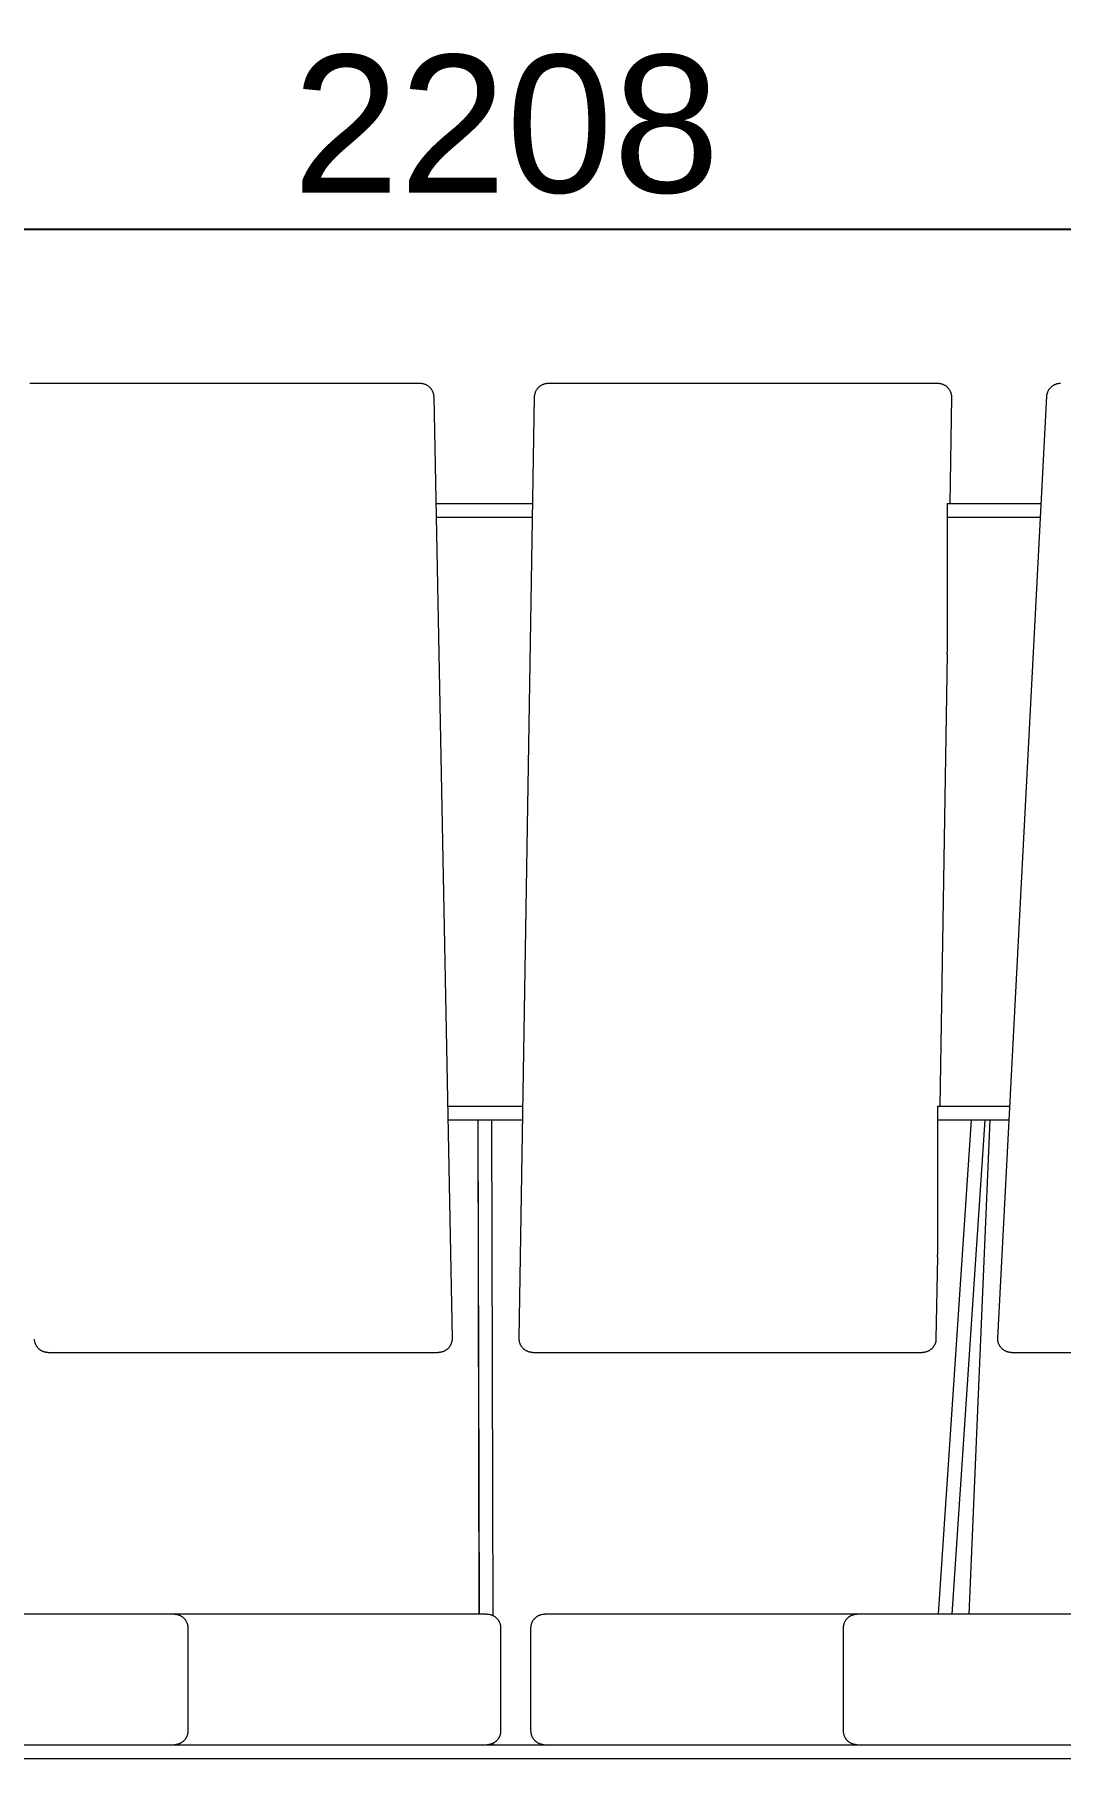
# Model space of a CAD drawing. Header units: millimetres. Extents: x -507 to 4570, y -12 to 3479.
# Drawn here: x 662 to 961, y 2978 to 3479 of the extents above; entities that cross this region are included whole.
import ezdxf

# ---------------------------------------------------------------- set-up
doc = ezdxf.new("R2010")
doc.units = ezdxf.units.MM
doc.layers.add('ZANO_R', color=7, linetype='Continuous', lineweight=0)
doc.layers.add('ZANO_W', color=1, linetype='Continuous', lineweight=0)
doc.styles.add('Arial', font='arial.ttf')
doc.styles.get("Standard").update_dxf_attribs({"font": 'ARIALUNI.TTF'})
doc.dimstyles.new('pl i ang', dxfattribs={"dimtxt": 50, "dimasz": 50, "dimexe": 1.25, "dimexo": 0.625, "dimgap": 10, "dimtad": 1, "dimtoh": 1, "dimtxsty": 'Standard', "dimcen": 2.5, "dimclrd": 1, "dimclre": 1, "dimclrt": 1, "dimadec": 0, "dimazin": 0, "dimtfac": 1, "dimtmove": 0, "dimatfit": 3, "dimfxl": 1, "dimarcsym": 1})

# ---------------------------------------------------------------- blocks, each defined once
blk = doc.blocks.new('*D395')
at = {"layer": 'ZANO_W', "color": 1, "lineweight": -2}
for p, q in [((-304.05, 3384.6), (-304.05, 3432.59)), ((1903.62, 3384.71), (1903.62, 3432.59)), ((-264.05, 3422.59), (1863.62, 3422.59))]:
    blk.add_line(p, q, dxfattribs=at)
at = {"layer": 'ZANO_W', "color": 1}
for points in [[(-264.05, 3429.25), (-264.05, 3415.92), (-304.05, 3422.59)], [(1863.62, 3415.92), (1863.62, 3429.25), (1903.62, 3422.59)]]:
    blk.add_solid(points, dxfattribs=at)
at = {"layer": 'ZANO_W', "color": 1, "insert": (799.79, 3453.01), "char_height": 40, "attachment_point": 5, "style": 'Arial'}
blk.add_mtext('2208', dxfattribs=at)

msp = doc.modelspace()

# ---------------------------------------------------------------- linework, layer by layer
at = {"layer": 'ZANO_R'}
for p, q in [((661.14, 3377.82), (662.85, 3377.82)), ((662.85, 3377.82), (774.69, 3377.82)), ((774.69, 3377.82), (774.83, 3377.82)), ((774.83, 3377.82), (774.96, 3377.82)), ((774.96, 3377.82), (775.1, 3377.8)), ((775.1, 3377.8), (775.24, 3377.79)), ((775.24, 3377.79), (775.38, 3377.77)), ((775.38, 3377.77), (775.51, 3377.74)), ((775.51, 3377.74), (775.64, 3377.71)), ((775.64, 3377.71), (775.78, 3377.67)), ((775.78, 3377.67), (775.91, 3377.63)), ((775.91, 3377.63), (776.04, 3377.59)), ((776.04, 3377.59), (776.17, 3377.54)), ((776.17, 3377.54), (776.3, 3377.49)), ((776.3, 3377.49), (776.42, 3377.43)), ((776.42, 3377.43), (776.55, 3377.37)), ((776.55, 3377.37), (776.67, 3377.3)), ((776.67, 3377.3), (776.79, 3377.23)), ((776.79, 3377.23), (776.9, 3377.16)), ((776.9, 3377.16), (777.01, 3377.08)), ((777.01, 3377.08), (777.13, 3377)), ((777.13, 3377), (777.23, 3376.91)), ((777.23, 3376.91), (777.34, 3376.82)), ((777.34, 3376.82), (777.44, 3376.73)), ((777.44, 3376.73), (777.54, 3376.63)), ((777.54, 3376.63), (777.63, 3376.53)), ((777.63, 3376.53), (777.73, 3376.43)), ((777.73, 3376.43), (777.81, 3376.32)), ((777.81, 3376.32), (777.9, 3376.21)), ((777.9, 3376.21), (777.98, 3376.1)), ((777.98, 3376.1), (778.05, 3375.99)), ((778.05, 3375.99), (778.13, 3375.87)), ((778.13, 3375.87), (778.2, 3375.75)), ((778.2, 3375.75), (778.26, 3375.63)), ((778.26, 3375.63), (778.32, 3375.5)), ((778.32, 3375.5), (778.38, 3375.38)), ((778.38, 3375.38), (778.43, 3375.25)), ((778.43, 3375.25), (778.47, 3375.12)), ((778.47, 3375.12), (778.52, 3374.99)), ((778.52, 3374.99), (778.55, 3374.86)), ((778.55, 3374.86), (778.59, 3374.72)), ((778.59, 3374.72), (778.62, 3374.59)), ((808.12, 3374.58), (808.15, 3374.71)), ((808.15, 3374.71), (808.19, 3374.85)), ((808.19, 3374.85), (808.22, 3374.98)), ((808.22, 3374.98), (808.27, 3375.11)), ((808.27, 3375.11), (808.31, 3375.24)), ((808.31, 3375.24), (808.36, 3375.37)), ((808.36, 3375.37), (808.42, 3375.5)), ((808.42, 3375.5), (808.48, 3375.62)), ((808.48, 3375.62), (808.54, 3375.74)), ((808.54, 3375.74), (808.61, 3375.86)), ((808.61, 3375.86), (808.68, 3375.98)), ((808.68, 3375.98), (808.76, 3376.1)), ((808.76, 3376.1), (808.84, 3376.21)), ((808.84, 3376.21), (808.92, 3376.32)), ((808.92, 3376.32), (809.01, 3376.42)), ((809.01, 3376.42), (809.1, 3376.53)), ((809.1, 3376.53), (809.2, 3376.63)), ((809.2, 3376.63), (809.3, 3376.72)), ((809.3, 3376.72), (809.4, 3376.82)), ((809.4, 3376.82), (809.5, 3376.91)), ((809.5, 3376.91), (809.61, 3376.99)), ((809.61, 3376.99), (809.72, 3377.08)), ((809.72, 3377.08), (809.84, 3377.15)), ((809.84, 3377.15), (809.95, 3377.23)), ((809.95, 3377.23), (810.07, 3377.3)), ((810.07, 3377.3), (810.19, 3377.37)), ((810.19, 3377.37), (810.32, 3377.43)), ((810.32, 3377.43), (810.44, 3377.49)), ((810.44, 3377.49), (810.57, 3377.54)), ((810.57, 3377.54), (810.7, 3377.59)), ((810.7, 3377.59), (810.83, 3377.63)), ((810.83, 3377.63), (810.96, 3377.67)), ((810.96, 3377.67), (811.1, 3377.71)), ((811.1, 3377.71), (811.23, 3377.74)), ((811.23, 3377.74), (811.37, 3377.77)), ((811.37, 3377.77), (811.5, 3377.79)), ((811.5, 3377.79), (811.64, 3377.8)), ((811.64, 3377.8), (811.78, 3377.82)), ((811.78, 3377.82), (811.92, 3377.82)), ((811.92, 3377.82), (812.05, 3377.82)), ((812.05, 3377.82), (923.94, 3377.82)), ((923.94, 3377.82), (925.38, 3377.82)), ((925.38, 3377.82), (925.52, 3377.82)), ((925.52, 3377.82), (925.65, 3377.82)), ((925.65, 3377.82), (925.79, 3377.8)), ((925.79, 3377.8), (925.93, 3377.79)), ((925.93, 3377.79), (926.06, 3377.77)), ((926.06, 3377.77), (926.2, 3377.74)), ((926.2, 3377.74), (926.34, 3377.71)), ((926.34, 3377.71), (926.47, 3377.67)), ((926.47, 3377.67), (926.6, 3377.63)), ((926.6, 3377.63), (926.73, 3377.59)), ((926.73, 3377.59), (926.86, 3377.54)), ((926.86, 3377.54), (926.99, 3377.49)), ((926.99, 3377.49), (927.11, 3377.43)), ((927.11, 3377.43), (927.24, 3377.37)), ((927.24, 3377.37), (927.36, 3377.3)), ((927.36, 3377.3), (927.48, 3377.23)), ((927.48, 3377.23), (927.59, 3377.16)), ((927.59, 3377.16), (927.71, 3377.08)), ((927.71, 3377.08), (927.82, 3377)), ((927.82, 3377), (927.92, 3376.91)), ((927.92, 3376.91), (928.03, 3376.82)), ((928.03, 3376.82), (928.13, 3376.73)), ((928.13, 3376.73), (928.23, 3376.63)), ((928.23, 3376.63), (928.32, 3376.53)), ((928.32, 3376.53), (928.42, 3376.43)), ((928.42, 3376.43), (928.5, 3376.32)), ((928.5, 3376.32), (928.59, 3376.21)), ((928.59, 3376.21), (928.67, 3376.1)), ((928.67, 3376.1), (928.75, 3375.98)), ((928.75, 3375.98), (928.82, 3375.87)), ((928.82, 3375.87), (928.89, 3375.75)), ((928.89, 3375.75), (928.95, 3375.62)), ((928.95, 3375.62), (929.01, 3375.5)), ((929.01, 3375.5), (929.07, 3375.37)), ((929.07, 3375.37), (929.12, 3375.25)), ((929.12, 3375.25), (929.16, 3375.12)), ((929.16, 3375.12), (929.21, 3374.98)), ((929.21, 3374.98), (929.24, 3374.85)), ((929.24, 3374.85), (929.28, 3374.72)), ((929.28, 3374.72), (929.31, 3374.58)), ((957.21, 3374.58), (957.24, 3374.72)), ((957.24, 3374.72), (957.27, 3374.85)), ((957.27, 3374.85), (957.31, 3374.98)), ((957.31, 3374.98), (957.35, 3375.11)), ((957.35, 3375.11), (957.4, 3375.24)), ((957.4, 3375.24), (957.45, 3375.37)), ((957.45, 3375.37), (957.5, 3375.5)), ((957.5, 3375.5), (957.56, 3375.62)), ((957.56, 3375.62), (957.63, 3375.75)), ((957.63, 3375.75), (957.7, 3375.87)), ((957.7, 3375.87), (957.77, 3375.98)), ((957.77, 3375.98), (957.85, 3376.1)), ((957.85, 3376.1), (957.93, 3376.21)), ((957.93, 3376.21), (958.01, 3376.32)), ((958.01, 3376.32), (958.1, 3376.43)), ((958.1, 3376.43), (958.19, 3376.53)), ((958.19, 3376.53), (958.29, 3376.63)), ((958.29, 3376.63), (958.38, 3376.73)), ((958.38, 3376.73), (958.49, 3376.82)), ((958.49, 3376.82), (958.59, 3376.91)), ((958.59, 3376.91), (958.7, 3377)), ((958.7, 3377), (958.81, 3377.08)), ((958.81, 3377.08), (958.92, 3377.16)), ((958.92, 3377.16), (959.04, 3377.23)), ((959.04, 3377.23), (959.16, 3377.3)), ((959.16, 3377.3), (959.28, 3377.37)), ((959.28, 3377.37), (959.4, 3377.43)), ((959.4, 3377.43), (959.53, 3377.49)), ((959.53, 3377.49), (959.66, 3377.54)), ((959.66, 3377.54), (959.78, 3377.59)), ((959.78, 3377.59), (959.92, 3377.63)), ((959.92, 3377.63), (960.05, 3377.67)), ((960.05, 3377.67), (960.18, 3377.71)), ((960.18, 3377.71), (960.32, 3377.74)), ((960.32, 3377.74), (960.45, 3377.77)), ((960.45, 3377.77), (960.59, 3377.79)), ((960.59, 3377.79), (960.72, 3377.8)), ((960.72, 3377.8), (960.86, 3377.82)), ((960.86, 3377.82), (961, 3377.82)), ((961, 3377.82), (961.14, 3377.82)), ((778.62, 3374.59), (778.64, 3374.45)), ((778.64, 3374.45), (778.66, 3374.32)), ((778.66, 3374.32), (778.67, 3374.18)), ((778.67, 3374.18), (778.68, 3374.04)), ((778.68, 3374.04), (778.69, 3373.9)), ((778.69, 3373.9), (784.02, 3099.99)), ((803.56, 3099.98), (808.05, 3373.89)), ((808.05, 3373.89), (808.06, 3374.03)), ((808.06, 3374.03), (808.07, 3374.17)), ((808.07, 3374.17), (808.08, 3374.3)), ((808.08, 3374.3), (808.1, 3374.44)), ((808.1, 3374.44), (808.12, 3374.58)), ((929.38, 3373.76), (928.87, 3342.82)), ((929.31, 3374.58), (929.33, 3374.45)), ((929.33, 3374.45), (929.35, 3374.31)), ((929.35, 3374.31), (929.36, 3374.17)), ((929.36, 3374.17), (929.37, 3374.04)), ((929.37, 3374.04), (929.38, 3373.9)), ((929.38, 3373.9), (929.38, 3373.76)), ((942.87, 3100.13), (957.14, 3374.03)), ((957.14, 3374.03), (957.15, 3374.17)), ((957.15, 3374.17), (957.17, 3374.31)), ((957.17, 3374.31), (957.19, 3374.44)), ((957.19, 3374.44), (957.21, 3374.58)), ((779.29, 3342.82), (807.54, 3342.82)), ((928.16, 3342.82), (928.16, 3299.57)), ((928.16, 3342.82), (955.52, 3342.82)), ((807.48, 3338.82), (779.37, 3338.82)), ((955.31, 3338.82), (928.16, 3338.82)), ((928.15, 3299.01), (928.16, 3299.57)), ((928.15, 3299.01), (926, 3167.59)), ((782.71, 3167.59), (804.67, 3167.59)), ((925.28, 3167.59), (925.28, 3124.34)), ((925.36, 3167.59), (925.28, 3167.59)), ((925.36, 3167.59), (946.38, 3167.59)), ((782.78, 3163.59), (804.6, 3163.59)), ((791.54, 3163.59), (791.82, 3019.82)), ((792.04, 3019.82), (791.61, 3163.59)), ((796.04, 3019.36), (795.61, 3163.59)), ((925.28, 3163.59), (946.18, 3163.59)), ((925.57, 3019.82), (935.19, 3163.59)), ((929.55, 3019.82), (939.17, 3163.59)), ((934.58, 3019.82), (940.68, 3163.59)), ((925.28, 3123.78), (925.28, 3124.34)), ((925.28, 3123.78), (924.88, 3099.85)), ((662.48, 3099.7), (662.48, 3099.84)), ((662.49, 3099.56), (662.48, 3099.7)), ((662.51, 3099.43), (662.49, 3099.56)), ((662.52, 3099.29), (662.51, 3099.43)), ((662.55, 3099.15), (662.52, 3099.29)), ((662.58, 3099.02), (662.55, 3099.15)), ((662.61, 3098.89), (662.58, 3099.02)), ((662.65, 3098.75), (662.61, 3098.89)), ((783.89, 3098.9), (783.85, 3098.77)), ((783.92, 3099.03), (783.89, 3098.9)), ((783.95, 3099.17), (783.92, 3099.03)), ((783.98, 3099.31), (783.95, 3099.17)), ((783.99, 3099.44), (783.98, 3099.31)), ((784.01, 3099.58), (783.99, 3099.44)), ((784.02, 3099.72), (784.01, 3099.58)), ((784.02, 3099.99), (784.02, 3099.86)), ((784.02, 3099.86), (784.02, 3099.72)), ((803.56, 3099.84), (803.56, 3099.98)), ((803.57, 3099.71), (803.56, 3099.84)), ((803.58, 3099.57), (803.57, 3099.71)), ((803.59, 3099.43), (803.58, 3099.57)), ((803.61, 3099.3), (803.59, 3099.43)), ((803.63, 3099.16), (803.61, 3099.3)), ((803.66, 3099.02), (803.63, 3099.16)), ((803.69, 3098.89), (803.66, 3099.02)), ((803.73, 3098.76), (803.69, 3098.89)), ((924.75, 3098.9), (924.72, 3098.76)), ((924.79, 3099.03), (924.75, 3098.9)), ((924.81, 3099.17), (924.79, 3099.03)), ((924.84, 3099.3), (924.81, 3099.17)), ((924.86, 3099.44), (924.84, 3099.3)), ((924.87, 3099.58), (924.86, 3099.44)), ((924.88, 3099.71), (924.87, 3099.58)), ((924.88, 3099.85), (924.88, 3099.71)), ((942.86, 3099.99), (942.87, 3100.13)), ((942.86, 3099.85), (942.86, 3099.99)), ((942.87, 3099.71), (942.86, 3099.85)), ((942.88, 3099.57), (942.87, 3099.71)), ((942.89, 3099.44), (942.88, 3099.57)), ((942.91, 3099.3), (942.89, 3099.44)), ((942.93, 3099.16), (942.91, 3099.3)), ((942.96, 3099.03), (942.93, 3099.16)), ((942.99, 3098.89), (942.96, 3099.03)), ((943.03, 3098.76), (942.99, 3098.89)), ((662.69, 3098.62), (662.65, 3098.75)), ((662.74, 3098.49), (662.69, 3098.62)), ((662.79, 3098.36), (662.74, 3098.49)), ((662.84, 3098.24), (662.79, 3098.36)), ((662.9, 3098.11), (662.84, 3098.24)), ((662.97, 3097.99), (662.9, 3098.11)), ((663.04, 3097.87), (662.97, 3097.99)), ((663.11, 3097.75), (663.04, 3097.87)), ((663.19, 3097.64), (663.11, 3097.75)), ((663.27, 3097.53), (663.19, 3097.64)), ((663.35, 3097.42), (663.27, 3097.53)), ((663.44, 3097.31), (663.35, 3097.42)), ((663.53, 3097.21), (663.44, 3097.31)), ((663.63, 3097.11), (663.53, 3097.21)), ((663.72, 3097.01), (663.63, 3097.11)), ((663.83, 3096.92), (663.72, 3097.01)), ((663.93, 3096.83), (663.83, 3096.92)), ((664.04, 3096.74), (663.93, 3096.83)), ((664.15, 3096.66), (664.04, 3096.74)), ((664.26, 3096.58), (664.15, 3096.66)), ((664.38, 3096.51), (664.26, 3096.58)), ((664.5, 3096.44), (664.38, 3096.51)), ((664.62, 3096.37), (664.5, 3096.44)), ((664.74, 3096.31), (664.62, 3096.37)), ((664.87, 3096.25), (664.74, 3096.31)), ((664.99, 3096.2), (664.87, 3096.25)), ((665.12, 3096.15), (664.99, 3096.2)), ((665.25, 3096.11), (665.12, 3096.15)), ((665.39, 3096.07), (665.25, 3096.11)), ((665.52, 3096.03), (665.39, 3096.07)), ((665.65, 3096), (665.52, 3096.03)), ((665.79, 3095.98), (665.65, 3096)), ((665.93, 3095.96), (665.79, 3095.98)), ((666.06, 3095.94), (665.93, 3095.96)), ((666.2, 3095.93), (666.06, 3095.94)), ((666.34, 3095.92), (666.2, 3095.93)), ((666.48, 3095.92), (666.34, 3095.92)), ((666.48, 3095.92), (668.18, 3095.92)), ((668.18, 3095.92), (780.02, 3095.92)), ((780.16, 3095.92), (780.02, 3095.92)), ((780.3, 3095.93), (780.16, 3095.92)), ((780.44, 3095.94), (780.3, 3095.93)), ((780.57, 3095.96), (780.44, 3095.94)), ((780.71, 3095.98), (780.57, 3095.96)), ((780.85, 3096), (780.71, 3095.98)), ((780.98, 3096.03), (780.85, 3096)), ((781.12, 3096.07), (780.98, 3096.03)), ((781.25, 3096.11), (781.12, 3096.07)), ((781.38, 3096.15), (781.25, 3096.11)), ((781.51, 3096.2), (781.38, 3096.15)), ((781.64, 3096.26), (781.51, 3096.2)), ((781.76, 3096.31), (781.64, 3096.26)), ((781.88, 3096.38), (781.76, 3096.31)), ((782.01, 3096.44), (781.88, 3096.38)), ((782.12, 3096.51), (782.01, 3096.44)), ((782.24, 3096.59), (782.12, 3096.51)), ((782.35, 3096.67), (782.24, 3096.59)), ((782.47, 3096.75), (782.35, 3096.67)), ((782.57, 3096.84), (782.47, 3096.75)), ((782.68, 3096.93), (782.57, 3096.84)), ((782.78, 3097.02), (782.68, 3096.93)), ((782.88, 3097.12), (782.78, 3097.02)), ((782.97, 3097.22), (782.88, 3097.12)), ((783.07, 3097.32), (782.97, 3097.22)), ((783.15, 3097.43), (783.07, 3097.32)), ((783.24, 3097.54), (783.15, 3097.43)), ((783.32, 3097.65), (783.24, 3097.54)), ((783.39, 3097.76), (783.32, 3097.65)), ((783.47, 3097.88), (783.39, 3097.76)), ((783.54, 3098), (783.47, 3097.88)), ((783.6, 3098.13), (783.54, 3098)), ((783.66, 3098.25), (783.6, 3098.13)), ((783.71, 3098.38), (783.66, 3098.25)), ((783.77, 3098.5), (783.71, 3098.38)), ((783.81, 3098.64), (783.77, 3098.5)), ((783.85, 3098.77), (783.81, 3098.64)), ((803.77, 3098.63), (803.73, 3098.76)), ((803.82, 3098.5), (803.77, 3098.63)), ((803.87, 3098.37), (803.82, 3098.5)), ((803.93, 3098.24), (803.87, 3098.37)), ((803.99, 3098.12), (803.93, 3098.24)), ((804.05, 3098), (803.99, 3098.12)), ((804.12, 3097.88), (804.05, 3098)), ((804.19, 3097.76), (804.12, 3097.88)), ((804.27, 3097.64), (804.19, 3097.76)), ((804.35, 3097.53), (804.27, 3097.64)), ((804.43, 3097.42), (804.35, 3097.53)), ((804.52, 3097.32), (804.43, 3097.42)), ((804.61, 3097.21), (804.52, 3097.32)), ((804.71, 3097.11), (804.61, 3097.21)), ((804.81, 3097.02), (804.71, 3097.11)), ((804.91, 3096.92), (804.81, 3097.02)), ((805.01, 3096.83), (804.91, 3096.92)), ((805.12, 3096.75), (805.01, 3096.83)), ((805.23, 3096.66), (805.12, 3096.75)), ((805.35, 3096.59), (805.23, 3096.66)), ((805.46, 3096.51), (805.35, 3096.59)), ((805.58, 3096.44), (805.46, 3096.51)), ((805.7, 3096.37), (805.58, 3096.44)), ((805.83, 3096.31), (805.7, 3096.37)), ((805.95, 3096.26), (805.83, 3096.31)), ((806.08, 3096.2), (805.95, 3096.26)), ((806.21, 3096.15), (806.08, 3096.2)), ((806.34, 3096.11), (806.21, 3096.15)), ((806.47, 3096.07), (806.34, 3096.11)), ((806.6, 3096.03), (806.47, 3096.07)), ((806.74, 3096), (806.6, 3096.03)), ((806.87, 3095.98), (806.74, 3096)), ((807.01, 3095.96), (806.87, 3095.98)), ((807.15, 3095.94), (807.01, 3095.96)), ((807.28, 3095.93), (807.15, 3095.94)), ((807.42, 3095.92), (807.28, 3095.93)), ((807.56, 3095.92), (807.42, 3095.92)), ((807.56, 3095.92), (919.45, 3095.92)), ((919.45, 3095.92), (920.89, 3095.92)), ((921.02, 3095.92), (920.89, 3095.92)), ((921.16, 3095.93), (921.02, 3095.92)), ((921.3, 3095.94), (921.16, 3095.93)), ((921.44, 3095.96), (921.3, 3095.94)), ((921.57, 3095.98), (921.44, 3095.96)), ((921.71, 3096), (921.57, 3095.98)), ((921.84, 3096.03), (921.71, 3096)), ((921.98, 3096.07), (921.84, 3096.03)), ((922.11, 3096.11), (921.98, 3096.07)), ((922.24, 3096.15), (922.11, 3096.11)), ((922.37, 3096.2), (922.24, 3096.15)), ((922.5, 3096.26), (922.37, 3096.2)), ((922.62, 3096.31), (922.5, 3096.26)), ((922.75, 3096.38), (922.62, 3096.31)), ((922.87, 3096.44), (922.75, 3096.38)), ((922.99, 3096.51), (922.87, 3096.44)), ((923.1, 3096.59), (922.99, 3096.51)), ((923.22, 3096.67), (923.1, 3096.59)), ((923.33, 3096.75), (923.22, 3096.67)), ((923.43, 3096.83), (923.33, 3096.75)), ((923.54, 3096.92), (923.43, 3096.83)), ((923.64, 3097.02), (923.54, 3096.92)), ((923.74, 3097.11), (923.64, 3097.02)), ((923.83, 3097.21), (923.74, 3097.11)), ((923.93, 3097.32), (923.83, 3097.21)), ((924.01, 3097.42), (923.93, 3097.32)), ((924.1, 3097.53), (924.01, 3097.42)), ((924.18, 3097.65), (924.1, 3097.53)), ((924.25, 3097.76), (924.18, 3097.65)), ((924.33, 3097.88), (924.25, 3097.76)), ((924.4, 3098), (924.33, 3097.88)), ((924.46, 3098.12), (924.4, 3098)), ((924.52, 3098.25), (924.46, 3098.12)), ((924.58, 3098.37), (924.52, 3098.25)), ((924.63, 3098.5), (924.58, 3098.37)), ((924.67, 3098.63), (924.63, 3098.5)), ((924.72, 3098.76), (924.67, 3098.63)), ((943.07, 3098.63), (943.03, 3098.76)), ((943.12, 3098.5), (943.07, 3098.63)), ((943.17, 3098.37), (943.12, 3098.5)), ((943.23, 3098.24), (943.17, 3098.37)), ((943.29, 3098.12), (943.23, 3098.24)), ((943.35, 3098), (943.29, 3098.12)), ((943.42, 3097.88), (943.35, 3098)), ((943.49, 3097.76), (943.42, 3097.88)), ((943.57, 3097.65), (943.49, 3097.76)), ((943.65, 3097.53), (943.57, 3097.65)), ((943.73, 3097.42), (943.65, 3097.53)), ((943.82, 3097.32), (943.73, 3097.42)), ((943.91, 3097.21), (943.82, 3097.32)), ((944.01, 3097.11), (943.91, 3097.21)), ((944.11, 3097.02), (944.01, 3097.11)), ((944.21, 3096.92), (944.11, 3097.02)), ((944.31, 3096.83), (944.21, 3096.92)), ((944.42, 3096.75), (944.31, 3096.83)), ((944.53, 3096.67), (944.42, 3096.75)), ((944.65, 3096.59), (944.53, 3096.67)), ((944.76, 3096.51), (944.65, 3096.59)), ((944.88, 3096.44), (944.76, 3096.51)), ((945, 3096.38), (944.88, 3096.44)), ((945.13, 3096.31), (945, 3096.38)), ((945.25, 3096.26), (945.13, 3096.31)), ((945.38, 3096.2), (945.25, 3096.26)), ((945.51, 3096.15), (945.38, 3096.2)), ((945.64, 3096.11), (945.51, 3096.15)), ((945.77, 3096.07), (945.64, 3096.11)), ((945.9, 3096.03), (945.77, 3096.07)), ((946.04, 3096), (945.9, 3096.03)), ((946.17, 3095.98), (946.04, 3096)), ((946.31, 3095.96), (946.17, 3095.98)), ((946.45, 3095.94), (946.31, 3095.96)), ((946.59, 3095.93), (946.45, 3095.94)), ((946.72, 3095.92), (946.59, 3095.93)), ((946.86, 3095.92), (946.72, 3095.92)), ((946.86, 3095.92), (1057.71, 3095.92)), ((703.13, 3019.82), (629.63, 3019.82)), ((703.13, 3019.82), (703.27, 3019.82)), ((719.92, 3019.82), (703.13, 3019.82)), ((703.27, 3019.82), (703.41, 3019.82)), ((703.41, 3019.82), (703.54, 3019.8)), ((703.54, 3019.8), (703.68, 3019.79)), ((703.68, 3019.79), (703.81, 3019.77)), ((703.81, 3019.77), (703.95, 3019.74)), ((703.95, 3019.74), (704.08, 3019.71)), ((704.08, 3019.71), (704.21, 3019.68)), ((704.21, 3019.68), (704.34, 3019.64)), ((704.34, 3019.64), (704.47, 3019.59)), ((704.47, 3019.59), (704.6, 3019.55)), ((704.6, 3019.55), (704.73, 3019.49)), ((704.73, 3019.49), (704.85, 3019.44)), ((704.85, 3019.44), (704.97, 3019.38)), ((704.97, 3019.38), (705.09, 3019.31)), ((705.09, 3019.31), (705.21, 3019.24)), ((705.21, 3019.24), (705.33, 3019.17)), ((705.33, 3019.17), (705.44, 3019.09)), ((705.44, 3019.09), (705.55, 3019.01)), ((705.55, 3019.01), (705.66, 3018.93)), ((705.66, 3018.93), (705.76, 3018.84)), ((705.76, 3018.84), (705.86, 3018.75)), ((705.86, 3018.75), (705.96, 3018.65)), ((705.96, 3018.65), (706.06, 3018.56)), ((794.17, 3019.82), (719.92, 3019.82)), ((794.17, 3019.82), (794.3, 3019.82)), ((794.3, 3019.82), (794.44, 3019.82)), ((794.44, 3019.82), (794.58, 3019.8)), ((794.58, 3019.8), (794.71, 3019.79)), ((794.71, 3019.79), (794.85, 3019.77)), ((794.85, 3019.77), (794.98, 3019.74)), ((794.98, 3019.74), (795.11, 3019.71)), ((795.11, 3019.71), (795.25, 3019.68)), ((795.25, 3019.68), (795.38, 3019.64)), ((795.38, 3019.64), (795.51, 3019.59)), ((795.51, 3019.59), (795.63, 3019.55)), ((795.63, 3019.55), (795.76, 3019.49)), ((795.76, 3019.49), (795.88, 3019.44)), ((795.88, 3019.44), (796.01, 3019.38)), ((796.01, 3019.38), (796.13, 3019.31)), ((796.13, 3019.31), (796.24, 3019.24)), ((796.24, 3019.24), (796.36, 3019.17)), ((796.36, 3019.17), (796.47, 3019.09)), ((796.47, 3019.09), (796.58, 3019.01)), ((796.58, 3019.01), (796.69, 3018.93)), ((796.69, 3018.93), (796.8, 3018.84)), ((796.8, 3018.84), (796.9, 3018.75)), ((796.9, 3018.75), (796.99, 3018.65)), ((796.99, 3018.65), (797.09, 3018.56)), ((808.07, 3018.56), (808.17, 3018.65)), ((808.17, 3018.65), (808.27, 3018.75)), ((808.27, 3018.75), (808.37, 3018.84)), ((808.37, 3018.84), (808.47, 3018.93)), ((808.47, 3018.93), (808.58, 3019.01)), ((808.58, 3019.01), (808.69, 3019.09)), ((808.69, 3019.09), (808.8, 3019.17)), ((808.8, 3019.17), (808.92, 3019.24)), ((808.92, 3019.24), (809.04, 3019.31)), ((809.04, 3019.31), (809.16, 3019.38)), ((809.16, 3019.38), (809.28, 3019.44)), ((809.28, 3019.44), (809.4, 3019.49)), ((809.4, 3019.49), (809.53, 3019.55)), ((809.53, 3019.55), (809.66, 3019.59)), ((809.66, 3019.59), (809.79, 3019.64)), ((809.79, 3019.64), (809.92, 3019.68)), ((809.92, 3019.68), (810.05, 3019.71)), ((810.05, 3019.71), (810.18, 3019.74)), ((810.18, 3019.74), (810.32, 3019.77)), ((810.32, 3019.77), (810.45, 3019.79)), ((810.45, 3019.79), (810.59, 3019.8)), ((810.59, 3019.8), (810.72, 3019.82)), ((810.72, 3019.82), (810.86, 3019.82)), ((810.86, 3019.82), (811, 3019.82)), ((885.25, 3019.82), (811, 3019.82)), ((901.96, 3019.82), (885.25, 3019.82)), ((899.04, 3018.56), (899.13, 3018.65)), ((899.13, 3018.65), (899.23, 3018.75)), ((899.23, 3018.75), (899.33, 3018.84)), ((899.33, 3018.84), (899.43, 3018.93)), ((899.43, 3018.93), (899.54, 3019.01)), ((899.54, 3019.01), (899.65, 3019.09)), ((899.65, 3019.09), (899.77, 3019.17)), ((899.77, 3019.17), (899.88, 3019.24)), ((899.88, 3019.24), (900, 3019.31)), ((900, 3019.31), (900.12, 3019.38)), ((900.12, 3019.38), (900.24, 3019.44)), ((900.24, 3019.44), (900.37, 3019.49)), ((900.37, 3019.49), (900.49, 3019.55)), ((900.49, 3019.55), (900.62, 3019.59)), ((900.62, 3019.59), (900.75, 3019.64)), ((900.75, 3019.64), (900.88, 3019.68)), ((900.88, 3019.68), (901.01, 3019.71)), ((901.01, 3019.71), (901.15, 3019.74)), ((901.15, 3019.74), (901.28, 3019.77)), ((901.28, 3019.77), (901.41, 3019.79)), ((901.41, 3019.79), (901.55, 3019.8)), ((901.55, 3019.8), (901.69, 3019.82)), ((901.69, 3019.82), (901.82, 3019.82)), ((901.82, 3019.82), (901.96, 3019.82)), ((975.51, 3019.82), (901.96, 3019.82)), ((706.06, 3018.56), (706.15, 3018.45)), ((706.15, 3018.45), (706.24, 3018.35)), ((706.24, 3018.35), (706.32, 3018.24)), ((706.32, 3018.24), (706.4, 3018.13)), ((706.4, 3018.13), (706.48, 3018.02)), ((706.48, 3018.02), (706.55, 3017.9)), ((706.55, 3017.9), (706.62, 3017.79)), ((706.62, 3017.79), (706.68, 3017.67)), ((706.68, 3017.67), (706.74, 3017.54)), ((706.74, 3017.54), (706.8, 3017.42)), ((706.8, 3017.42), (706.85, 3017.29)), ((706.85, 3017.29), (706.9, 3017.16)), ((706.9, 3017.16), (706.94, 3017.03)), ((706.94, 3017.03), (706.98, 3016.9)), ((706.98, 3016.9), (707.02, 3016.77)), ((707.02, 3016.77), (707.05, 3016.64)), ((707.05, 3016.64), (707.07, 3016.5)), ((707.07, 3016.5), (707.1, 3016.37)), ((707.1, 3016.37), (707.11, 3016.23)), ((707.11, 3016.23), (707.12, 3016.1)), ((707.12, 3016.1), (707.13, 3015.96)), ((707.13, 3015.96), (707.13, 3015.82)), ((707.13, 3015.82), (707.13, 2985.82)), ((797.09, 3018.56), (797.18, 3018.45)), ((797.18, 3018.45), (797.27, 3018.35)), ((797.27, 3018.35), (797.35, 3018.24)), ((797.35, 3018.24), (797.43, 3018.13)), ((797.43, 3018.13), (797.51, 3018.02)), ((797.51, 3018.02), (797.58, 3017.9)), ((797.58, 3017.9), (797.65, 3017.79)), ((797.65, 3017.79), (797.72, 3017.67)), ((797.72, 3017.67), (797.78, 3017.54)), ((797.78, 3017.54), (797.84, 3017.42)), ((797.84, 3017.42), (797.89, 3017.29)), ((797.89, 3017.29), (797.94, 3017.16)), ((797.94, 3017.16), (797.98, 3017.03)), ((797.98, 3017.03), (798.02, 3016.9)), ((798.02, 3016.9), (798.05, 3016.77)), ((798.05, 3016.77), (798.08, 3016.64)), ((798.08, 3016.64), (798.11, 3016.5)), ((798.11, 3016.5), (798.13, 3016.37)), ((798.13, 3016.37), (798.15, 3016.23)), ((798.15, 3016.23), (798.16, 3016.1)), ((798.16, 3016.1), (798.16, 3015.96)), ((798.16, 3015.96), (798.17, 3015.82)), ((798.17, 3015.82), (798.17, 2985.82)), ((807, 3015.96), (807.01, 3016.1)), ((807, 3015.82), (807, 3015.96)), ((807, 2985.82), (807, 3015.82)), ((807.01, 3016.1), (807.02, 3016.23)), ((807.02, 3016.23), (807.03, 3016.37)), ((807.03, 3016.37), (807.05, 3016.5)), ((807.05, 3016.5), (807.08, 3016.64)), ((807.08, 3016.64), (807.11, 3016.77)), ((807.11, 3016.77), (807.14, 3016.9)), ((807.14, 3016.9), (807.18, 3017.03)), ((807.18, 3017.03), (807.23, 3017.16)), ((807.23, 3017.16), (807.27, 3017.29)), ((807.27, 3017.29), (807.33, 3017.42)), ((807.33, 3017.42), (807.38, 3017.54)), ((807.38, 3017.54), (807.44, 3017.67)), ((807.44, 3017.67), (807.51, 3017.79)), ((807.51, 3017.79), (807.58, 3017.9)), ((807.58, 3017.9), (807.65, 3018.02)), ((807.65, 3018.02), (807.73, 3018.13)), ((807.73, 3018.13), (807.81, 3018.24)), ((807.81, 3018.24), (807.89, 3018.35)), ((807.89, 3018.35), (807.98, 3018.45)), ((807.98, 3018.45), (808.07, 3018.56)), ((897.96, 3015.96), (897.97, 3016.1)), ((897.96, 3015.82), (897.96, 3015.96)), ((897.96, 2985.82), (897.96, 3015.82)), ((897.97, 3016.1), (897.98, 3016.23)), ((897.98, 3016.23), (898, 3016.37)), ((898, 3016.37), (898.02, 3016.5)), ((898.02, 3016.5), (898.04, 3016.64)), ((898.04, 3016.64), (898.07, 3016.77)), ((898.07, 3016.77), (898.11, 3016.9)), ((898.11, 3016.9), (898.15, 3017.03)), ((898.15, 3017.03), (898.19, 3017.16)), ((898.19, 3017.16), (898.24, 3017.29)), ((898.24, 3017.29), (898.29, 3017.42)), ((898.29, 3017.42), (898.35, 3017.54)), ((898.35, 3017.54), (898.41, 3017.67)), ((898.41, 3017.67), (898.47, 3017.79)), ((898.47, 3017.79), (898.54, 3017.9)), ((898.54, 3017.9), (898.61, 3018.02)), ((898.61, 3018.02), (898.69, 3018.13)), ((898.69, 3018.13), (898.77, 3018.24)), ((898.77, 3018.24), (898.86, 3018.35)), ((898.86, 3018.35), (898.94, 3018.45)), ((898.94, 3018.45), (899.04, 3018.56)), ((706.47, 2983.63), (706.4, 2983.51)), ((706.55, 2983.74), (706.47, 2983.63)), ((706.62, 2983.86), (706.55, 2983.74)), ((706.68, 2983.98), (706.62, 2983.86)), ((706.74, 2984.1), (706.68, 2983.98)), ((706.8, 2984.23), (706.74, 2984.1)), ((706.85, 2984.35), (706.8, 2984.23)), ((706.9, 2984.48), (706.85, 2984.35)), ((706.94, 2984.61), (706.9, 2984.48)), ((706.98, 2984.74), (706.94, 2984.61)), ((707.02, 2984.88), (706.98, 2984.74)), ((707.05, 2985.01), (707.02, 2984.88)), ((707.07, 2985.14), (707.05, 2985.01)), ((707.09, 2985.28), (707.07, 2985.14)), ((707.11, 2985.41), (707.09, 2985.28)), ((707.12, 2985.55), (707.11, 2985.41)), ((707.13, 2985.69), (707.12, 2985.55)), ((707.13, 2985.82), (707.13, 2985.69)), ((797.51, 2983.63), (797.43, 2983.51)), ((797.58, 2983.74), (797.51, 2983.63)), ((797.65, 2983.86), (797.58, 2983.74)), ((797.72, 2983.98), (797.65, 2983.86)), ((797.78, 2984.1), (797.72, 2983.98)), ((797.83, 2984.23), (797.78, 2984.1)), ((797.89, 2984.35), (797.83, 2984.23)), ((797.93, 2984.48), (797.89, 2984.35)), ((797.98, 2984.61), (797.93, 2984.48)), ((798.02, 2984.74), (797.98, 2984.61)), ((798.05, 2984.88), (798.02, 2984.74)), ((798.08, 2985.01), (798.05, 2984.88)), ((798.11, 2985.14), (798.08, 2985.01)), ((798.13, 2985.28), (798.11, 2985.14)), ((798.15, 2985.41), (798.13, 2985.28)), ((798.16, 2985.55), (798.15, 2985.41)), ((798.17, 2985.82), (798.16, 2985.69)), ((798.16, 2985.69), (798.16, 2985.55)), ((807, 2985.69), (807, 2985.82)), ((807.01, 2985.55), (807, 2985.69)), ((807.02, 2985.41), (807.01, 2985.55)), ((807.03, 2985.28), (807.02, 2985.41)), ((807.05, 2985.14), (807.03, 2985.28)), ((807.08, 2985.01), (807.05, 2985.14)), ((807.11, 2984.88), (807.08, 2985.01)), ((807.15, 2984.74), (807.11, 2984.88)), ((807.18, 2984.61), (807.15, 2984.74)), ((807.23, 2984.48), (807.18, 2984.61)), ((807.28, 2984.35), (807.23, 2984.48)), ((807.33, 2984.23), (807.28, 2984.35)), ((807.39, 2984.1), (807.33, 2984.23)), ((807.45, 2983.98), (807.39, 2984.1)), ((807.51, 2983.86), (807.45, 2983.98)), ((807.58, 2983.74), (807.51, 2983.86)), ((807.65, 2983.63), (807.58, 2983.74)), ((807.73, 2983.51), (807.65, 2983.63)), ((897.96, 2985.69), (897.96, 2985.82)), ((897.97, 2985.55), (897.96, 2985.69)), ((897.98, 2985.41), (897.97, 2985.55)), ((898, 2985.28), (897.98, 2985.41)), ((898.02, 2985.14), (898, 2985.28)), ((898.04, 2985.01), (898.02, 2985.14)), ((898.07, 2984.88), (898.04, 2985.01)), ((898.11, 2984.74), (898.07, 2984.88)), ((898.15, 2984.61), (898.11, 2984.74)), ((898.19, 2984.48), (898.15, 2984.61)), ((898.24, 2984.35), (898.19, 2984.48)), ((898.29, 2984.23), (898.24, 2984.35)), ((898.35, 2984.1), (898.29, 2984.23)), ((898.41, 2983.98), (898.35, 2984.1)), ((898.48, 2983.86), (898.41, 2983.98)), ((898.55, 2983.74), (898.48, 2983.86)), ((898.62, 2983.63), (898.55, 2983.74)), ((898.7, 2983.51), (898.62, 2983.63)), ((149.23, 2981.82), (1450.31, 2981.82)), ((703.39, 2981.83), (703.25, 2981.83)), ((703.52, 2981.84), (703.39, 2981.83)), ((703.66, 2981.86), (703.52, 2981.84)), ((703.8, 2981.88), (703.66, 2981.86)), ((703.93, 2981.91), (703.8, 2981.88)), ((704.06, 2981.93), (703.93, 2981.91)), ((704.2, 2981.97), (704.06, 2981.93)), ((704.33, 2982.01), (704.2, 2981.97)), ((704.46, 2982.05), (704.33, 2982.01)), ((704.59, 2982.1), (704.46, 2982.05)), ((704.71, 2982.15), (704.59, 2982.1)), ((704.84, 2982.21), (704.71, 2982.15)), ((704.96, 2982.27), (704.84, 2982.21)), ((705.08, 2982.33), (704.96, 2982.27)), ((705.2, 2982.4), (705.08, 2982.33)), ((705.32, 2982.47), (705.2, 2982.4)), ((705.43, 2982.55), (705.32, 2982.47)), ((705.54, 2982.63), (705.43, 2982.55)), ((705.65, 2982.72), (705.54, 2982.63)), ((705.75, 2982.8), (705.65, 2982.72)), ((705.86, 2982.89), (705.75, 2982.8)), ((705.95, 2982.99), (705.86, 2982.89)), ((706.05, 2983.09), (705.95, 2982.99)), ((706.14, 2983.19), (706.05, 2983.09)), ((706.23, 2983.29), (706.14, 2983.19)), ((706.31, 2983.4), (706.23, 2983.29)), ((706.4, 2983.51), (706.31, 2983.4)), ((794.42, 2981.83), (794.28, 2981.83)), ((794.56, 2981.84), (794.42, 2981.83)), ((794.69, 2981.86), (794.56, 2981.84)), ((794.83, 2981.88), (794.69, 2981.86)), ((794.96, 2981.91), (794.83, 2981.88)), ((795.1, 2981.93), (794.96, 2981.91)), ((795.23, 2981.97), (795.1, 2981.93)), ((795.36, 2982.01), (795.23, 2981.97)), ((795.49, 2982.05), (795.36, 2982.01)), ((795.62, 2982.1), (795.49, 2982.05)), ((795.75, 2982.15), (795.62, 2982.1)), ((795.87, 2982.21), (795.75, 2982.15)), ((796, 2982.27), (795.87, 2982.21)), ((795.98, 2982.26), (795.98, 2981.82)), ((796.12, 2982.33), (796, 2982.27)), ((796.23, 2982.4), (796.12, 2982.33)), ((796.35, 2982.47), (796.23, 2982.4)), ((796.46, 2982.55), (796.35, 2982.47)), ((796.57, 2982.63), (796.46, 2982.55)), ((796.68, 2982.72), (796.57, 2982.63)), ((796.79, 2982.8), (796.68, 2982.72)), ((796.89, 2982.89), (796.79, 2982.8)), ((796.99, 2982.99), (796.89, 2982.89)), ((797.08, 2983.09), (796.99, 2982.99)), ((797.18, 2983.19), (797.08, 2983.09)), ((797.26, 2983.29), (797.18, 2983.19)), ((797.35, 2983.4), (797.26, 2983.29)), ((797.43, 2983.51), (797.35, 2983.4)), ((807.81, 2983.4), (807.73, 2983.51)), ((807.9, 2983.29), (807.81, 2983.4)), ((807.99, 2983.19), (807.9, 2983.29)), ((808.08, 2983.09), (807.99, 2983.19)), ((808.17, 2982.99), (808.08, 2983.09)), ((808.27, 2982.89), (808.17, 2982.99)), ((808.37, 2982.8), (808.27, 2982.89)), ((808.48, 2982.72), (808.37, 2982.8)), ((808.59, 2982.63), (808.48, 2982.72)), ((808.7, 2982.55), (808.59, 2982.63)), ((808.81, 2982.47), (808.7, 2982.55)), ((808.93, 2982.4), (808.81, 2982.47)), ((809.05, 2982.33), (808.93, 2982.4)), ((809.17, 2982.27), (809.05, 2982.33)), ((809.29, 2982.21), (809.17, 2982.27)), ((809.41, 2982.15), (809.29, 2982.21)), ((809.54, 2982.1), (809.41, 2982.15)), ((809.67, 2982.05), (809.54, 2982.1)), ((809.8, 2982.01), (809.67, 2982.05)), ((809.93, 2981.97), (809.8, 2982.01)), ((810.06, 2981.93), (809.93, 2981.97)), ((810.2, 2981.91), (810.06, 2981.93)), ((810.33, 2981.88), (810.2, 2981.91)), ((810.47, 2981.86), (810.33, 2981.88)), ((810.6, 2981.84), (810.47, 2981.86)), ((810.74, 2981.83), (810.6, 2981.84)), ((810.88, 2981.83), (810.74, 2981.83)), ((898.78, 2983.4), (898.7, 2983.51)), ((898.86, 2983.29), (898.78, 2983.4)), ((898.95, 2983.19), (898.86, 2983.29)), ((899.04, 2983.09), (898.95, 2983.19)), ((899.14, 2982.99), (899.04, 2983.09)), ((899.24, 2982.89), (899.14, 2982.99)), ((899.34, 2982.8), (899.24, 2982.89)), ((899.44, 2982.72), (899.34, 2982.8)), ((899.55, 2982.63), (899.44, 2982.72)), ((899.66, 2982.55), (899.55, 2982.63)), ((899.78, 2982.47), (899.66, 2982.55)), ((899.89, 2982.4), (899.78, 2982.47)), ((900.01, 2982.33), (899.89, 2982.4)), ((900.13, 2982.27), (900.01, 2982.33)), ((900.25, 2982.21), (900.13, 2982.27)), ((900.38, 2982.15), (900.25, 2982.21)), ((900.5, 2982.1), (900.38, 2982.15)), ((900.63, 2982.05), (900.5, 2982.1)), ((900.76, 2982.01), (900.63, 2982.05)), ((900.89, 2981.97), (900.76, 2982.01)), ((901.03, 2981.93), (900.89, 2981.97)), ((901.16, 2981.91), (901.03, 2981.93)), ((901.3, 2981.88), (901.16, 2981.91)), ((901.43, 2981.86), (901.3, 2981.88)), ((901.57, 2981.84), (901.43, 2981.86)), ((901.7, 2981.83), (901.57, 2981.84)), ((901.84, 2981.83), (901.7, 2981.83)), ((149.23, 2977.82), (1450.31, 2977.82))]:
    msp.add_line(p, q, dxfattribs=at)

# ---------------------------------------------------------------- dimensions: what is measured, and where the dimension line sits
at = {"layer": 'ZANO_W'}
dim = msp.add_linear_dim(base=(1903.62, 3422.59), p1=(-304.05, 3374.6), p2=(1903.62, 3374.71), dimstyle='pl i ang', override={"dimtxt": 40, "dimasz": 40, "dimexe": 10, "dimexo": 10, "dimtoh": 0, "dimdec": 0, "dimtxsty": 'Arial', "dimtdec": 0, "dimtmove": 1}, dxfattribs=at)
dim.commit()
dim.dimension.update_dxf_attribs({"geometry": '*D395', "text_midpoint": (799.79, 3453.01)})

doc.saveas('drawing.dxf')
